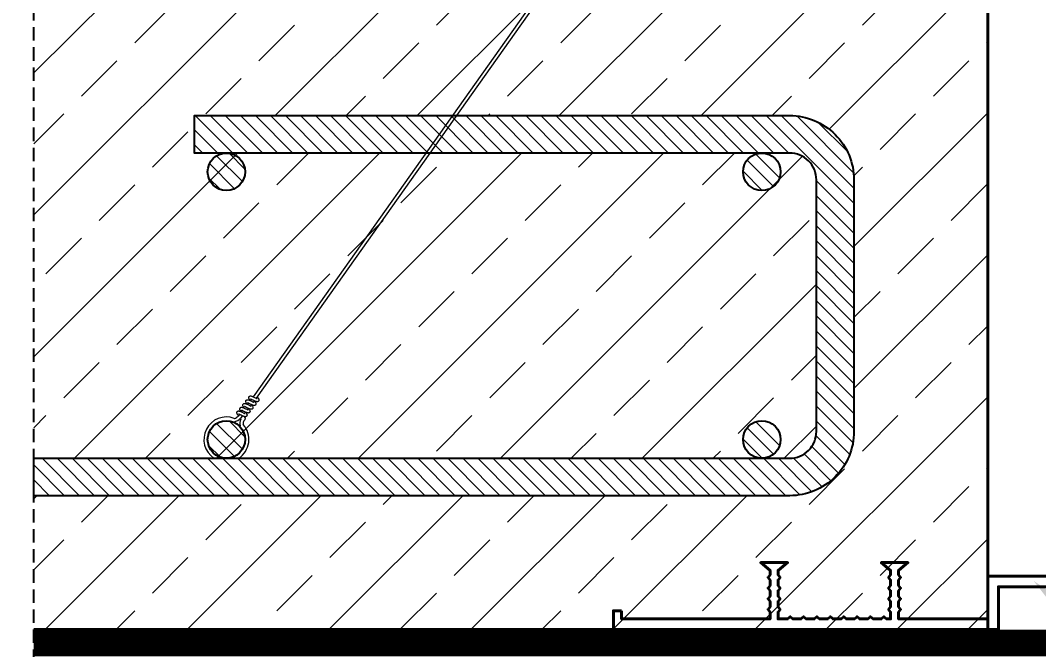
# Model space of a CAD drawing. Header units: millimetres. Extents: x 647 to 146539, y -131215 to 59.
# Drawn here: x 109884 to 110264.3, y -12095.3 to -11860.2 of the extents above; entities that cross this region are included whole.
import ezdxf
from ezdxf import colors
from ezdxf.entities.mleader import LeaderData, LeaderLine
from ezdxf.math import Vec2, Vec3

# ---------------------------------------------------------------- set-up
doc = ezdxf.new("R2010")
doc.units = ezdxf.units.MM
doc.linetypes.add('DASHED', pattern=[0.75, 0.5, -0.25])
for name, color, linetype, lineweight in [('G-Cienka', 4, 'Continuous', 9), ('G-Elementy konstrukcyjne', 1, 'Continuous', 40), ('G-Kreskowanie', 9, 'Continuous', 5), ('G-Przerywana', 8, 'DASHED', 15)]:
    doc.layers.add(name, color=color, linetype=linetype, lineweight=lineweight)
doc.layers.add('G-Prety', color=1, linetype='Continuous')
doc.styles.add('Arial-GG', font='arial.ttf')
pattern_1 = [(135, (106872.7605, -12519.3586), (-2.80633, -2.80633), [])]
pattern_2 = [(135, (106872.7605, -12619.3586), (-2.80633, -2.80633), [])]

msp = doc.modelspace()

# ---------------------------------------------------------------- hatches: boundary and pattern name
at = {"layer": 'G-Kreskowanie'}
h = msp.add_hatch(dxfattribs=at)
h.set_pattern_fill('ANSI33', color=256, scale=150)
h.set_pattern_definition([(45, (-1498073.902, 725435.995), (-26.5165043, 26.5165043), []), (45, (-1498047.386, 725435.995), (-26.5165043, 26.5165043), [18.75, -9.375])])
h.paths.add_polyline_path([(109889, -12037.76), (109889, -12087.76), (110245.35, -12087.76), (110245.35, -11587.76), (109889, -11587.76), (109889, -11617.76), (109889, -11631.76), (110171.35, -11631.76, -0.414214), (110181.35, -11641.76), (110181.35, -11753.76, -0.414214), (110171.35, -11763.76), (109949, -11763.76), (109949, -11777.76), (110171.35, -11777.76, 0.414214), (110195.35, -11753.76), (110195.35, -11641.76, 0.414214), (110171.35, -11617.76), (109889, -11617.76), (109889, -11631.76), (109889, -12023.76), (109889, -12037.76), (110171.35, -12037.76, 0.414214), (110195.35, -12013.76), (110195.35, -11919.76, 0.414214), (110171.35, -11895.76), (109949, -11895.76), (109949, -11909.76), (110171.35, -11909.76, -0.414214), (110181.35, -11919.76), (110181.35, -12013.76, -0.414214), (110171.35, -12023.76), (109889, -12023.76)])
h = msp.add_hatch(dxfattribs=at)
h.set_pattern_fill('ANSI31', color=256, scale=1.25, angle=90)
h.set_pattern_definition([(135, (106610.3, -11054.3732), (-2.80633, -2.80633), [])])
h.paths.add_polyline_path([(109889, -12037.76), (109889, -12023.76), (110171.35, -12023.76, 0.414214), (110181.35, -12013.76), (110181.35, -11919.76, 0.414214), (110171.35, -11909.76), (109949, -11909.76), (109949, -11895.76), (110171.35, -11895.76, -0.414214), (110195.35, -11919.76), (110195.35, -12013.76, -0.414214), (110171.35, -12037.76)])
h = msp.add_hatch(dxfattribs=at)
h.set_pattern_fill('ANSI31', color=256, scale=1.25, angle=90)
h.set_pattern_definition(pattern_1)
h.paths.add_polyline_path([(109953.95, -11916.76, 1), (109967.95, -11916.76, 1)], flags=17)
h = msp.add_hatch(dxfattribs=at)
h.set_pattern_fill('ANSI31', color=256, scale=1.25, angle=90)
h.set_pattern_definition(pattern_1)
h.paths.add_polyline_path([(110167.95, -11916.76, -1), (110153.95, -11916.76, -1)], flags=17)
h = msp.add_hatch(dxfattribs=at)
h.set_pattern_fill('ANSI31', color=256, scale=1.25, angle=90)
h.set_pattern_definition(pattern_2)
h.paths.add_polyline_path([(109953.95, -12016.76, 1), (109967.95, -12016.76, 1)], flags=17)
h = msp.add_hatch(dxfattribs=at)
h.set_pattern_fill('ANSI31', color=256, scale=1.25, angle=90)
h.set_pattern_definition(pattern_2)
h.paths.add_polyline_path([(110167.95, -12016.76, -1), (110153.95, -12016.76, -1)], flags=17)

# ---------------------------------------------------------------- linework, layer by layer
at = {"layer": 'G-Cienka'}
for p, q in [((110077.02, -11851.09), (109970.98, -12000.83)), ((110078.16, -11851.52), (109972.13, -12001.38)), ((109969.17, -12003.19), (109968.81, -12003.65)), ((109970.28, -12001.79), (109969.92, -12002.25)), ((109971.38, -12002.32), (109971.02, -12002.78)), ((109965.84, -12007.4), (109965.33, -12008.04)), ((109966.95, -12005.99), (109966.59, -12006.46)), ((109968.05, -12006.52), (109967.69, -12006.98)), ((109969.16, -12005.12), (109968.8, -12005.58)), ((109970.27, -12003.72), (109969.91, -12004.18)), ((109966.34, -12008.85), (109966.26, -12008.79)), ((109966.94, -12007.92), (109966.27, -12008.78)), ((109967.5, -12009.76), (109967.91, -12009.25)), ((109967.81, -12008.41), (109967.51, -12008.17))]:
    msp.add_line(p, q, dxfattribs=at)
at = {"layer": 'G-Cienka', "ltscale": 2}
for start, end in [(69.3895, 236.4427), (303.5573, 41.7726)]:
    msp.add_arc((109960.95, -12016.76), 8.4, start, end, dxfattribs=at)
at = {"layer": 'G-Cienka'}
for centre, radius, start, end in [((109963.46, -12006.56), 3.58, 275.8828, 321.6166), ((109963.88, -12008.6), 0.3, 275.3812, 281.4492), ((109963.46, -12006.56), 2.38, 281.4492, 321.6166), ((109969.03, -12010.81), 3.05, 149.1686, 197.3257), ((109966.15, -12009.09), 0.3, 329.1686, 51.6166), ((109969.03, -12010.81), 1.85, 145.5871, 190.5084), ((109967.44, -12008.88), 0.596, 321.6166, 51.6166)]:
    msp.add_arc(centre, radius, start, end, dxfattribs=at)
for points, knots in [([(109967.62, -12005.02), (109967.6, -12004.99), (109967.5, -12004.86), (109967.31, -12004.61), (109967.13, -12004.3), (109967.06, -12004.03), (109967.08, -12003.82), (109967.15, -12003.62), (109967.3, -12003.44), (109967.49, -12003.34), (109967.7, -12003.3), (109967.94, -12003.31), (109968.2, -12003.39), (109968.48, -12003.5), (109968.82, -12003.66), (109969.2, -12003.84), (109969.6, -12004.04), (109969.89, -12004.17), (109970.06, -12004.25), (109970.14, -12004.28), (109970.19, -12004.29), (109970.21, -12004.3), (109970.22, -12004.3), (109970.22, -12004.3)], [0, 0, 0, 0, 0.106212, 0.509117, 0.92336, 1.175911, 1.329525, 1.570459, 1.793311, 2.008306, 2.214792, 2.421121, 2.723981, 3.023666, 3.316416, 3.843421, 4.302527, 4.664234, 4.788551, 4.871989, 4.920128, 4.939309, 4.94095, 4.94095, 4.94095, 4.94095]), ([(109968.73, -12003.62), (109968.71, -12003.59), (109968.69, -12003.56), (109968.58, -12003.42), (109968.5, -12003.31), (109968.35, -12003.09), (109968.28, -12002.98), (109968.21, -12002.77), (109968.19, -12002.69), (109968.18, -12002.55), (109968.18, -12002.5), (109968.2, -12002.37), (109968.23, -12002.29), (109968.31, -12002.16), (109968.36, -12002.1), (109968.48, -12002.01), (109968.54, -12001.97), (109968.68, -12001.92), (109968.75, -12001.91), (109968.88, -12001.9), (109968.95, -12001.9), (109969.12, -12001.93), (109969.21, -12001.96), (109969.4, -12002.02), (109969.49, -12002.06), (109969.67, -12002.14), (109969.76, -12002.18), (109970.01, -12002.29), (109970.17, -12002.37), (109970.47, -12002.52), (109970.61, -12002.59), (109970.86, -12002.71), (109970.98, -12002.76), (109971.11, -12002.82), (109971.15, -12002.84), (109971.22, -12002.86), (109971.24, -12002.87), (109971.28, -12002.88), (109971.3, -12002.89), (109971.32, -12002.89), (109971.33, -12002.9), (109971.33, -12002.9), (109971.33, -12002.9), (109971.33, -12002.9)], [4.98345, 4.98345, 4.98345, 4.98345, 5.002893, 5.002893, 5.084761, 5.084761, 5.183441, 5.183441, 5.239204, 5.239204, 5.269541, 5.269541, 5.314627, 5.314627, 5.355668, 5.355668, 5.396196, 5.396196, 5.438035, 5.438035, 5.485061, 5.485061, 5.55767, 5.55767, 5.621992, 5.621992, 5.677485, 5.677485, 5.767755, 5.767755, 5.845802, 5.845802, 5.915781, 5.915781, 5.94576, 5.94576, 5.971226, 5.971226, 5.99253, 5.99253, 6.009626, 6.009626, 6.015983, 6.015983, 6.015983, 6.015983]), ([(109971.46, -12002.35), (109971.48, -12002.38), (109971.57, -12002.5), (109971.76, -12002.75), (109971.94, -12003.05), (109972.01, -12003.33), (109972, -12003.55), (109971.93, -12003.75), (109971.78, -12003.93), (109971.59, -12004.04), (109971.38, -12004.08), (109971.14, -12004.06), (109970.89, -12003.99), (109970.61, -12003.88), (109970.27, -12003.72), (109969.97, -12003.57), (109969.63, -12003.4), (109969.35, -12003.27), (109969.09, -12003.15), (109968.94, -12003.1), (109968.89, -12003.08), (109968.86, -12003.07), (109968.85, -12003.07), (109968.85, -12003.07)], [0, 0, 0, 0, 0.089365, 0.492687, 0.905224, 1.163639, 1.323496, 1.567303, 1.791198, 2.005941, 2.211055, 2.415058, 2.712727, 3.009873, 3.303862, 3.833066, 4.023714, 4.446215, 4.766299, 4.864048, 4.91986, 4.94439, 4.947998, 4.947998, 4.947998, 4.947998]), ([(109969.84, -12002.22), (109969.82, -12002.19), (109969.72, -12002.06), (109969.53, -12001.81), (109969.35, -12001.5), (109969.28, -12001.23), (109969.3, -12001.01), (109969.37, -12000.81), (109969.52, -12000.64), (109969.71, -12000.53), (109969.92, -12000.49), (109970.16, -12000.51), (109970.42, -12000.59), (109970.7, -12000.7), (109971.04, -12000.85), (109971.42, -12001.04), (109971.82, -12001.24), (109972.11, -12001.37), (109972.28, -12001.44), (109972.36, -12001.47), (109972.41, -12001.49), (109972.44, -12001.49), (109972.44, -12001.49), (109972.44, -12001.49)], [0, 0, 0, 0, 0.105716, 0.508645, 0.922767, 1.175512, 1.329315, 1.570284, 1.793142, 2.008144, 2.214637, 2.42095, 2.723629, 3.023228, 3.316068, 3.843146, 4.3023, 4.66407, 4.788428, 4.87191, 4.920089, 4.939301, 4.940951, 4.940951, 4.940951, 4.940951]), ([(109972.52, -12000.93), (109972.56, -12000.98), (109972.65, -12001.06), (109972.89, -12001.36), (109973.06, -12001.66), (109973.12, -12001.93), (109973.11, -12002.15), (109973.04, -12002.35), (109972.89, -12002.53), (109972.7, -12002.63), (109972.49, -12002.68), (109972.26, -12002.66), (109972, -12002.59), (109971.72, -12002.48), (109971.38, -12002.32), (109971.08, -12002.17), (109970.74, -12002), (109970.46, -12001.87), (109970.2, -12001.75), (109970.06, -12001.7), (109970, -12001.68), (109969.97, -12001.67), (109969.96, -12001.67), (109969.96, -12001.67)], [0, 0, 0, 0, 0.120191, 0.582962, 0.963852, 1.214839, 1.374696, 1.618503, 1.842398, 2.057141, 2.262255, 2.466259, 2.763927, 3.061073, 3.355062, 3.884266, 4.074914, 4.497415, 4.817499, 4.915248, 4.97106, 4.99559, 4.999198, 4.999198, 4.999198, 4.999198]), ([(109965.45, -12007.89), (109965.37, -12007.79), (109965.24, -12007.61), (109965.05, -12007.34), (109964.9, -12007.07), (109964.84, -12006.83), (109964.86, -12006.6), (109964.94, -12006.4), (109965.1, -12006.23), (109965.29, -12006.13), (109965.5, -12006.1), (109965.75, -12006.12), (109966.02, -12006.21), (109966.31, -12006.33), (109966.64, -12006.48), (109967.02, -12006.66), (109967.41, -12006.86), (109967.69, -12006.99), (109967.86, -12007.06), (109967.93, -12007.08), (109967.98, -12007.1), (109968, -12007.1), (109968, -12007.1), (109968, -12007.1)], [0, 0, 0, 0, 0.333479, 0.729338, 0.961746, 1.273881, 1.435197, 1.673428, 1.895321, 2.109532, 2.315092, 2.523999, 2.853801, 3.164162, 3.445765, 3.963245, 4.415291, 4.767483, 4.885682, 4.962568, 5.004855, 5.01975, 5.020297, 5.020297, 5.020297, 5.020297]), ([(109968.12, -12006.56), (109968.14, -12006.58), (109968.24, -12006.7), (109968.42, -12006.95), (109968.61, -12007.25), (109968.68, -12007.53), (109968.67, -12007.75), (109968.6, -12007.96), (109968.45, -12008.13), (109968.26, -12008.24), (109968.05, -12008.28), (109967.82, -12008.27), (109967.56, -12008.19), (109967.29, -12008.08), (109966.95, -12007.93), (109966.64, -12007.78), (109966.3, -12007.61), (109966.02, -12007.47), (109965.76, -12007.36), (109965.61, -12007.3), (109965.56, -12007.28), (109965.53, -12007.28), (109965.52, -12007.28), (109965.52, -12007.28)], [0, 0, 0, 0, 0.083441, 0.487082, 0.89834, 1.158881, 1.3212, 1.565464, 1.78944, 2.004253, 2.209449, 2.413298, 2.709151, 3.005378, 3.300305, 3.83027, 4.023716, 4.446296, 4.766354, 4.864085, 4.919882, 4.944398, 4.948001, 4.948001, 4.948001, 4.948001]), ([(109966.51, -12006.42), (109966.49, -12006.39), (109966.38, -12006.26), (109966.19, -12006), (109966.01, -12005.69), (109965.95, -12005.42), (109965.97, -12005.21), (109966.04, -12005.01), (109966.2, -12004.84), (109966.39, -12004.74), (109966.6, -12004.7), (109966.84, -12004.72), (109967.1, -12004.79), (109967.38, -12004.91), (109967.72, -12005.06), (109968.1, -12005.25), (109968.5, -12005.45), (109968.78, -12005.58), (109968.96, -12005.65), (109969.04, -12005.68), (109969.08, -12005.69), (109969.11, -12005.7), (109969.11, -12005.7), (109969.11, -12005.7)], [0, 0, 0, 0, 0.122735, 0.524819, 0.943427, 1.189412, 1.337039, 1.576824, 1.799424, 2.014208, 2.220439, 2.42738, 2.737017, 3.039771, 3.329328, 3.853685, 4.310999, 4.670327, 4.793109, 4.874891, 4.921533, 4.939604, 4.94091, 4.94091, 4.94091, 4.94091]), ([(109969.23, -12005.16), (109969.25, -12005.18), (109969.35, -12005.3), (109969.53, -12005.55), (109969.72, -12005.85), (109969.79, -12006.13), (109969.78, -12006.35), (109969.71, -12006.55), (109969.56, -12006.73), (109969.37, -12006.84), (109969.16, -12006.88), (109968.93, -12006.87), (109968.67, -12006.79), (109968.4, -12006.68), (109968.06, -12006.53), (109967.75, -12006.38), (109967.41, -12006.21), (109967.13, -12006.07), (109966.87, -12005.96), (109966.72, -12005.9), (109966.67, -12005.88), (109966.64, -12005.88), (109966.63, -12005.87), (109966.63, -12005.87)], [0, 0, 0, 0, 0.083442, 0.487083, 0.898341, 1.158882, 1.321201, 1.565464, 1.789441, 2.004254, 2.209449, 2.413298, 2.709152, 3.005378, 3.300306, 3.83027, 4.023716, 4.446296, 4.766354, 4.864085, 4.919882, 4.944398, 4.948001, 4.948001, 4.948001, 4.948001]), ([(109970.34, -12003.75), (109970.36, -12003.78), (109970.46, -12003.9), (109970.64, -12004.15), (109970.83, -12004.45), (109970.9, -12004.72), (109970.89, -12004.95), (109970.82, -12005.15), (109970.67, -12005.33), (109970.48, -12005.44), (109970.27, -12005.48), (109970.04, -12005.46), (109969.78, -12005.39), (109969.51, -12005.28), (109969.17, -12005.13), (109968.86, -12004.98), (109968.52, -12004.81), (109968.24, -12004.67), (109967.98, -12004.56), (109967.83, -12004.5), (109967.78, -12004.48), (109967.75, -12004.47), (109967.74, -12004.47), (109967.74, -12004.47)], [0, 0, 0, 0, 0.083358, 0.487003, 0.898243, 1.158814, 1.321169, 1.565439, 1.789416, 2.00423, 2.209427, 2.413273, 2.709102, 3.005316, 3.300256, 3.830231, 4.023716, 4.446297, 4.766355, 4.864086, 4.919882, 4.944398, 4.948001, 4.948001, 4.948001, 4.948001])]:
    msp.add_open_spline(points, degree=3, knots=knots, dxfattribs=at)
at = {"layer": 'G-Elementy konstrukcyjne'}
msp.add_line((110245.35, -12087.76), (110245.35, -11839.51), dxfattribs=at)
for points in [[(110283.33, -12067.76), (110245.35, -12067.76), (110245.35, -12083.76), (110212.04, -12083.76), (110212.04, -12081.26), (110212.79, -12080.26), (110212.04, -12079.26), (110212.04, -12077.26), (110212.79, -12076.26), (110212.04, -12075.26), (110212.04, -12073.26), (110212.79, -12072.26), (110212.04, -12071.26), (110212.04, -12069.26), (110212.79, -12068.26), (110212.04, -12067.26), (110212.04, -12065.7), (110215.54, -12062.76), (110205.54, -12062.76), (110209.04, -12065.7), (110209.04, -12067.26), (110208.29, -12068.26), (110209.04, -12069.26), (110209.04, -12071.26), (110208.29, -12072.26), (110209.04, -12073.26), (110209.04, -12075.26), (110208.29, -12076.26), (110209.04, -12077.26), (110209.04, -12079.26), (110208.29, -12080.26), (110209.04, -12081.26), (110209.04, -12083.76), (110207.54, -12083.76), (110206.54, -12082.96), (110205.54, -12083.76), (110202.54, -12083.76), (110201.54, -12082.96), (110200.54, -12083.76), (110197.54, -12083.76), (110196.54, -12082.96), (110195.54, -12083.76), (110192.54, -12083.76), (110191.54, -12082.96), (110190.54, -12083.76), (110187.54, -12083.76), (110186.54, -12082.96), (110185.54, -12083.76), (110182.54, -12083.76), (110181.55, -12082.96), (110180.55, -12083.76), (110177.55, -12083.76), (110176.55, -12082.96), (110175.55, -12083.76), (110172.55, -12083.76), (110171.55, -12082.96), (110170.55, -12083.76), (110167.04, -12083.76), (110167.04, -12081.26), (110167.79, -12080.26), (110167.04, -12079.26), (110167.04, -12077.26), (110167.79, -12076.26), (110167.04, -12075.26), (110167.04, -12073.26), (110167.79, -12072.26), (110167.04, -12071.26), (110167.04, -12069.26), (110167.79, -12068.26), (110167.04, -12067.26), (110167.04, -12065.7), (110170.54, -12062.76), (110160.54, -12062.76), (110164.04, -12065.7), (110164.04, -12067.26), (110163.29, -12068.26), (110164.04, -12069.26), (110164.04, -12071.26), (110163.29, -12072.26), (110164.04, -12073.26), (110164.04, -12075.26), (110163.29, -12076.26), (110164.04, -12077.26), (110164.04, -12079.26), (110163.29, -12080.26), (110164.04, -12081.26), (110164.04, -12083.76), (110108.54, -12083.76), (110108.54, -12080.76)], [(110108.54, -12080.76), (110105.54, -12080.76), (110105.54, -12087.76), (110249.35, -12087.76), (110249.35, -12071.76), (110279.33, -12071.76)], [(109889, -12087.76), (110245.35, -12087.76)]]:
    msp.add_lwpolyline(points, dxfattribs=at)
msp.add_lwpolyline([(110245.35, -12087.76), (110245.35, -12087.76)], close=True, dxfattribs=at)
at = {"layer": 'G-Prety', "ltscale": 100}
msp.add_lwpolyline([(109889, -12037.76), (109889, -12023.76), (110171.35, -12023.76, 0.414214), (110181.35, -12013.76), (110181.35, -11919.76, 0.414214), (110171.35, -11909.76), (109949, -11909.76), (109949, -11895.76), (110171.35, -11895.76, -0.414214), (110195.35, -11919.76), (110195.35, -12013.76, -0.414214), (110171.35, -12037.76), (109889, -12037.76)], format="xyb", dxfattribs=at)
msp.add_lwpolyline([(109889, -12037.76), (109889, -12023.76), (110171.35, -12023.76, 0.414214), (110181.35, -12013.76), (110181.35, -11919.76, 0.414214), (110171.35, -11909.76), (109949, -11909.76), (109949, -11895.76), (110171.35, -11895.76, -0.414214), (110195.35, -11919.76), (110195.35, -12013.76, -0.414214), (110171.35, -12037.76), (109889, -12037.76)], format="xyb", dxfattribs=at)
for centre in [(109960.95, -11916.76), (110160.95, -11916.76), (109960.95, -12016.76), (110160.95, -12016.76)]:
    msp.add_circle(centre, 7, dxfattribs=at)
at = {"layer": 'G-Przerywana', "lineweight": -3, "ltscale": 10}
msp.add_lwpolyline([(109889, -12257.76), (109889, -11522.8)], dxfattribs=at)
at = {"layer": 'G-Przerywana', "ltscale": 7}
msp.add_lwpolyline([(109889, -12092.76, 10, 10, 0), (110632.9, -12092.76, 0, 0, 0)], format="xyseb", dxfattribs=at)

# ---------------------------------------------------------------- leaders
at = {"layer": 'G-Cienka', "ltscale": 0.8}
ml = msp.add_multileader_mtext('Standard', dxfattribs=at)
ml.set_content('{\\fArial|b0|i0|c0|p34;Taśma uszczelniająca, np.Besaflex AD320}', color=2, style='Arial-GG')
ml.set_leader_properties(color=4)
ml.build(insert=Vec2(0, 0))
ml.multileader.update_dxf_attribs({"text_left_attachment_type": 5, "text_right_attachment_type": 5, "text_bottom_attachment_type": 0, "dogleg_length": 10, "arrow_head_size": 20})
ctx = ml.context
ctx.base_point, ctx.char_height, ctx.arrow_head_size, ctx.landing_gap_size, ctx.plane_origin = Vec3(110356.61, -12154.97), 10, 20, 5, Vec3(100560.28, 85231.32)
ctx.left_attachment, ctx.right_attachment = 5, 5
notes = []
notes.append((ctx, [(0, (1, 1, 0), (110354.4, -12154.97), (1, 0), 2.21, [(0, [(110262.49, -12069.58)], 0, [])])]))
ctx.mtext.insert, ctx.mtext.defined_height, ctx.mtext.line_spacing_style, ctx.mtext.flow_direction = Vec3(110361.61, -12141.64), 60, 2, 5
for ctx, leaders in notes:
    for number, flags, end, landing, length, lines in leaders:
        leader = LeaderData()
        leader.index, (leader.has_last_leader_line, leader.has_dogleg_vector, leader.attachment_direction) = number, flags
        leader.last_leader_point, leader.dogleg_vector, leader.dogleg_length = Vec3(end), Vec3(landing), length
        for number, points, colour, breaks in lines:
            line = LeaderLine()
            line.index, line.vertices, line.color, line.breaks = number, Vec3.list(points), colors.encode_raw_color(colour), breaks
            leader.lines.append(line)
        ctx.leaders.append(leader)

doc.saveas('drawing.dxf')
